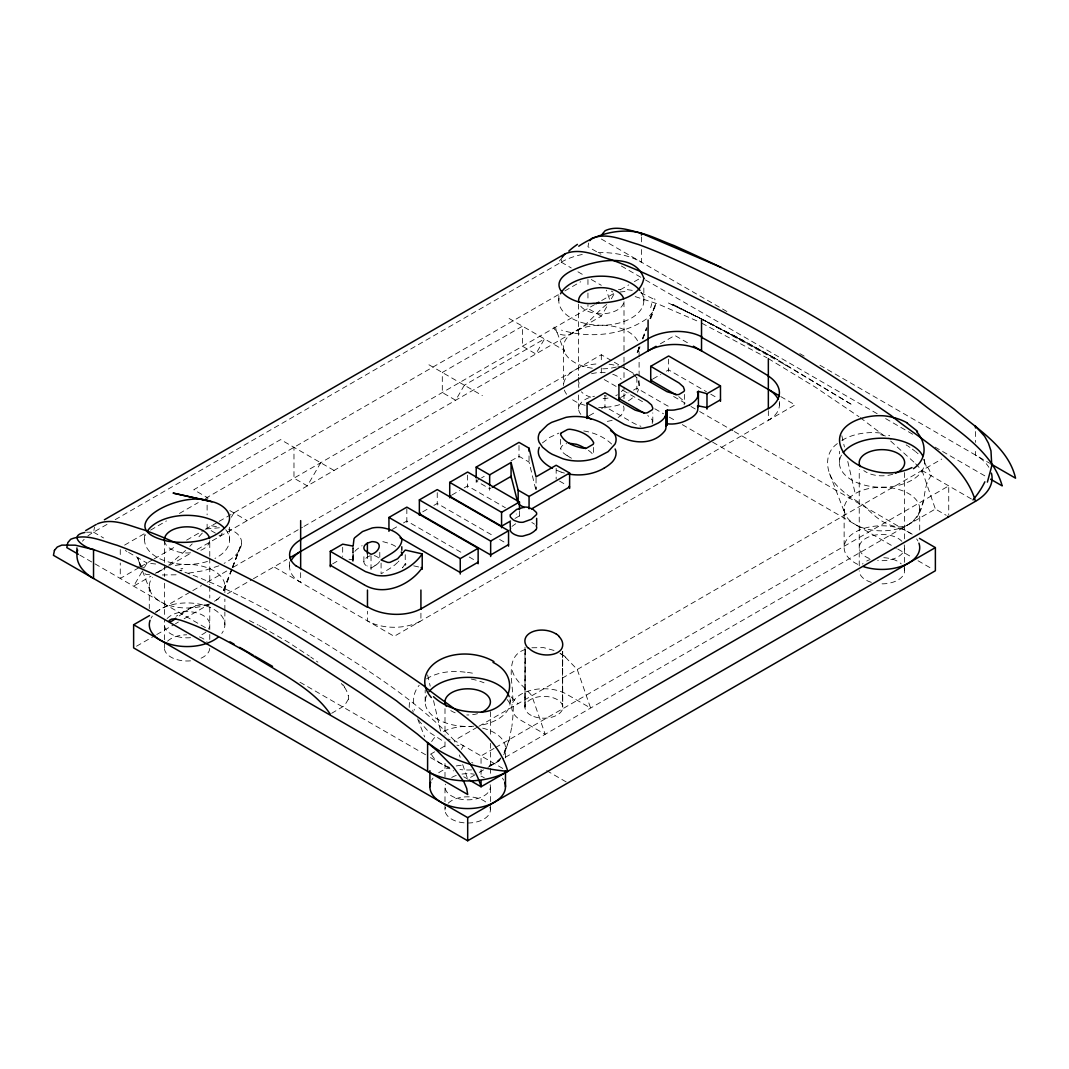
<?xml version="1.0" encoding="UTF-8"?>
<svg xmlns="http://www.w3.org/2000/svg" width="1069" height="1069" viewBox="0 0 1069 1069"><rect width="100%" height="100%" fill="white"/><g stroke="black" fill="none" stroke-linecap="round" stroke-linejoin="round"><path stroke-width="0.75" stroke-dasharray="5 3.75" d="M164.385 647.948L164.385 641.347M164.385 639.69L164.385 619.82M209.765 639.476L209.765 631.204M209.765 629.561L209.765 604.626M224.864 624.857L224.864 611.962M224.864 610.359L224.864 599.068M224.864 592.627L224.864 586.173L224.062 590.649A37.789 21.821 0 0 0 210.967 569.269A37.789 21.821 0 0 0 172.069 566.156M444.998 809.968L444.998 803.354M444.998 801.697L444.998 786.824M490.377 809.754L490.377 803.14M490.377 801.483L490.377 786.61M505.477 757.854L505.477 748.193L504.675 752.656L509.165 739.948L511.824 726.506M536.05 489.589L536.05 487.277M578.623 408.799L578.623 393.913M624.002 398.657L624.002 387.085M639.102 385.709L639.102 377.651M639.102 376.034L639.102 358.302M639.102 356.685L639.102 347.024A37.789 21.821 0 0 1 637.324 353.639M859.235 565.848L859.235 469.451M904.615 570.592L904.615 563.978M904.615 562.321L904.615 547.448M919.714 529.983L919.714 509.031L918.912 513.508C926.275 501.802 922.467 486.555 931.166 475.745A49.441 28.542 0 0 0 927.585 467.247M425.168 701.772L425.195 690.093M525.173 649.311L525.026 706.275L524.999 647.173M562.722 651.342L562.641 706.088L562.481 651.302M144.556 539.765L144.582 533.431M524.946 707.357L525.16 649.418M839.406 462.61L839.472 451.318M558.793 300.603L558.833 295.725M363.888 561.693L363.914 553.488M652.25 423.538L652.317 420.023L647.774 415.507M684.467 394.408L684.173 404.857M353.171 559.715L353.104 555.372A22.061 12.734 0 0 1 354.801 551.47L355.336 550.869A26.538 15.327 0 0 1 356.512 549.693L360.026 546.994A54.679 31.576 0 0 1 362.137 545.671M352.944 557.23L353.117 548.344M567.131 455.688C564.445 453.791 558.659 450.423 561.519 446.521A11.893 6.868 0 0 1 566.637 443.635M639.102 347.024L638.3 351.487L640.01 346.81M87.765 536.077A56.697 32.738 0 0 1 93.537 532.175L94.526 527.231M115.185 519.668L561.225 262.159L561.719 259.687M588.685 243.01L587.95 246.725L600.952 254.235M348.4 699.206L344.459 705.7L331.056 713.664M923.522 500.345C921.01 509.432 917.122 519.347 908.65 524.465A30.266 23.451 90 0 1 899.136 526.897C884.624 526.189 873.32 515.124 863.725 505.316C855.721 500.305 847.129 495.655 840.368 488.814C826.858 477.99 821.353 454.779 837.521 443.475M509.165 739.948L503.806 753.511M642.83 339.02L646.798 328.116M650.193 318.762L655.858 303.182L654.014 310.438L647.614 318.041M224.062 590.649L232 569.229M232.561 567.692L241.621 543.212C241.928 535.823 234.939 530.865 228.485 529.182M638.915 347.959L636.576 354.146L639.062 347.973M642.429 338.699L646.504 327.889M650.019 318.629L655.858 303.182M231.692 569.029L222.927 591.812L231.946 568.962M232.28 567.505L241.621 543.212C240.792 552.807 231.933 559.087 224.156 563.323M232.548 567.439L239.135 550.695M642.736 338.699L647.012 327.889M650.687 318.629L653.747 310.905M141.977 571.715L133.625 586.173L150.943 576.178M144.475 567.372L146.987 563.029L158.666 564.352M222.152 533.137L220.481 536.037L218.811 535.061M231.345 517.222L233.844 512.893M320.7 462.743L307.337 485.887L293.975 478.177L293.975 447.31M197.137 549.506L601.312 316.157L607.994 304.585M611.334 298.799L614.675 293.013L611.334 291.089M461.407 749.449L463.478 745.761A49.441 28.542 0 0 1 456.904 745.173M402.853 567.318L405.231 563.924L407.356 564.405M500.92 757.827L494.96 763.279L487.558 765.938M398.269 561.759L398.884 561.065M202.322 533.084L196.963 538.896M606.671 304.478C594.752 312.883 573.772 344.058 557.176 332.633M192.206 543.88L189.774 546.339M542.411 442.94L549.573 437.462L558.9 433.105M397.628 562.441L394.702 565.033A74.175 42.827 0 0 1 390.011 568.374L381.78 573.452M185.632 550.428L169.864 564.245A30.266 7.817 -40.9 0 1 168.675 565.154M511.984 526.429L515.245 524.051A30.787 17.772 0 0 1 515.766 523.757M646.464 318.976C622.158 335.506 589.42 338.579 561.546 330.147M190.376 608.061L177.053 617.428M374.885 565.742L375.914 565.073M189.587 608.622L191.191 607.539L176.171 616.225M374.751 565.822L371.023 568.173L367.148 565.942M841.851 440.415C853.463 433.466 867.534 431.595 880.829 433.065M86.589 532.242L93.537 532.175L107.969 523.837M124.592 545.11L144.796 533.431M150.582 530.104L166.457 520.937M179.445 513.441L198.206 502.604M205.422 498.435L559.087 294.256M564.86 290.915L580.734 281.748M139.023 567.626L120.262 578.463L120.262 563.029M140.467 566.797L153.468 559.301M154.203 558.86L176.559 545.965M186.661 540.126L203.979 530.13M205.422 529.289L218.423 521.792M219.158 521.365L594.471 304.678M601.687 300.523L614.675 293.013M620.301 289.766L628.746 284.902M634.371 281.641L641.4 277.593L618.283 264.243M156.715 572.837L168.274 566.182M169.717 565.341L191.364 552.847M155.272 612.256L191.364 591.411M192.808 590.582L201.466 585.585M207.239 582.244L227.456 570.579M233.229 567.251L302.514 527.244M303.957 526.416L601.312 354.734L612.884 361.416M136.511 646.224L155.272 635.4M156.715 634.558L174.047 624.563M175.49 623.735L178.376 622.064M184.149 618.724L213.012 602.061M214.455 601.232L221.684 597.063M227.456 593.723L251.99 579.558M253.433 578.73L286.906 559.394M660.388 343.777L674.806 335.452L689.117 343.71M332.606 563.871L339.581 559.849M392.296 529.409L399.004 525.534M403.481 522.955L406.835 521.017L463.652 553.822M422.709 511.851L429.431 507.975M433.894 505.396L437.248 503.459L492.956 535.609M451.96 494.974L459.79 490.444M464.253 487.865L467.621 485.927L505.423 507.762M478.872 479.42L476.199 480.97L489.655 488.747L491.005 487.972M481.544 477.883L484.217 476.333M510.969 460.899L518.999 456.263L529.035 462.062L535.622 488.947M589.3 415.667L596.021 411.792M601.606 408.572L604.96 406.634L634.331 423.565L640.892 426.331M621.169 397.28L629.013 392.737M633.503 390.158L636.87 388.207L665.666 404.83A39.887 23.024 0 0 0 669.541 406.781L671.519 407.556M652.972 378.907L660.802 374.391M666.388 371.17L668.633 369.874L706.435 391.708M514.991 518.452L519.467 515.859L516.233 513.989M430.419 754.273L434.629 751.841M440.254 748.594L447.296 744.532M477.415 727.134L454.325 740.47C416.937 700.796 370.195 671.546 324.388 642.669C277.993 615.169 230.65 588.297 179.632 570.312M478.859 726.305L941.709 459.082M494.038 748.407L481.05 755.903L481.05 765.551M495.481 747.565L948.737 485.887L948.737 514.817M470.574 777.377L477.79 773.208M479.233 772.379L486.448 768.21M487.892 767.382L503.78 758.215M505.223 757.373L935.375 509.031L946.225 515.298M155.259 573.291L160.35 570.752A30.266 7.817 -40.9 0 0 164.96 567.826M218.891 565.822L203.832 570.672L188.171 573.198M525.213 649.511C501.281 656.954 516.287 689.545 511.931 705.193M195.293 605.682L203.016 604.707L212.303 605.963M206.01 528.955L219.386 527.765M531.894 647.761L543.68 647.64L554.985 650.7M176.104 574.801L161.553 574.975M149.687 574.788L145.678 574.253L143.005 571.915M627.303 289.632L633.463 290.568M467.474 672.334L472.565 673.176M583.781 430.954C594.23 432.571 604.546 437.021 612.123 444.53M349.015 559.234L352.81 559.929M211.568 525.748L219.733 527.351M413.716 565.848L420.09 567.292M635.16 296.594L658.304 304.104L698.872 321.742M561.145 472.11L554.771 469.505M640.638 292.665L653.64 299.106M888.646 435.283L889.689 435.724M699.66 318.001L668.245 302.928L700.182 318.362M701.638 319.056L745.641 342.12L673.163 304.491L699.968 318.054M472.832 762.999L471.696 762.451M701.865 323.226L766.954 357.808M249.384 620.581L258.27 625.111M701.451 318.803L786.731 365.692L783.417 363.781L852.421 405.004L774.784 358.088L737.73 337.523L699.34 317.987L741.739 339.688L777.738 359.799L704.15 320.152M441.697 740.256L428.896 732.078L419.783 721.802M259.259 625.632L261.237 626.675M262.226 627.209L287.628 641.841L309.302 656.019M601.312 239.015L729.325 312.923M799.799 353.612L805.558 356.926M819.936 365.237L989.653 463.224M645.516 279.958L878.758 414.625M885.626 418.594L915.812 436.018M935.014 447.109L986.299 476.707M561.225 262.159L571.247 267.945M577.928 271.807L582.939 274.693M591.291 279.517L601.312 285.303M915.652 463.826L922.012 470.454L972.122 499.383M780.758 396.612L795.069 404.884L394.194 636.322L273.931 566.891M601.312 316.157L587.95 308.447L587.95 304.585M710.765 394.194L717.246 397.935M614.328 362.244L621.557 366.426M623 367.255L633.129 373.108M673.617 396.479L685.189 403.16M690.975 406.501L698.204 410.67M699.647 411.512L732.906 430.713M734.363 431.555L912.231 534.246M509.111 318.468L562.561 349.336M604.199 379.548L617.214 387.058M623 390.399L644.701 402.933M654.816 408.772L663.502 413.783M669.288 417.124L676.517 421.293M682.303 424.634L711.219 441.337M712.662 442.165L896.33 548.21M897.773 549.038L912.231 557.39M918.017 560.731L932.489 569.082M428.936 364.77L482.386 395.624M559.515 481.077L566.249 484.965M499.637 539.471L506.332 543.333M334.062 470.454L280.613 439.6L193.756 489.749L208.201 498.087M469.224 557.029L475.905 560.891M229.875 510.594L247.206 520.603M215.47 533.137L207.119 528.313L207.119 522.527M546.687 770.655L566.49 782.094M93.537 532.175L103.559 537.961M125.273 550.495L126.944 551.457M128.614 552.419L146.987 563.029M502.764 768.437L454.325 740.47L455.153 742.888M79.814 555.105L206.705 628.372M300.001 682.236L427.6 755.903M430.486 757.574L453.603 770.909M463.719 776.749L468.048 779.261M768.344 358.596L815.38 387.192L858.955 416.696M560.143 653.333L563.897 655.938M906.178 444.904L907.447 445.733M560.103 653.386L563.39 655.551M908.075 446.147L909.933 447.417M310.732 657.021L313.605 659.065M588.404 450.356L588.925 450.73A32.11 18.534 0 0 1 591.705 453.056L593.455 455.635M678.735 396.639L683.051 400.354L684.494 403.467M143.994 568.133L141.415 566.249A49.441 28.542 0 0 1 137.834 557.751L138.382 559.394M316.464 661.136L317.894 662.179M912.338 449.127L915.211 451.305M860.251 417.658L883.315 435.15M534.527 524.184L533.551 523.489A19.63 11.331 0 0 0 532.843 523.062A17.211 9.942 0 0 0 531.841 522.527M890.718 441.123L914.583 462.717M915.759 451.759L916.841 452.655M917.362 453.109L918.057 453.724M565.367 657.168L577.26 669.501L590.622 708.066L566.57 694.182A32.123 18.547 0 0 0 521.137 694.182A32.123 18.547 0 0 0 521.137 720.412L545.19 734.296L531.827 695.732C524.812 686.766 512.933 679.937 511.784 667.497M511.022 696.814L517.957 703.736M343.015 684.775L344.699 687.1M923.643 459.75L924.752 461.367M419.422 721.228L418.714 720.052M139.064 562.08L140.694 566.223M829.557 473.674L844.938 513.508L844.136 509.031L844.136 547.488M417.645 718.796L424.647 736.942M142.458 570.873L150.088 590.649L149.286 586.173L149.286 608.608M557.096 332.486L564.325 351.487L563.523 347.024L563.523 385.481M609.53 299.226L606.35 290.193M140.948 566.77L138.663 560.209M141.242 567.599L137.834 557.751M922.012 470.454L935.375 509.031M459.336 754.941L460.178 757.346M462.677 764.576L467.688 779.047M414.425 710.123L414.171 709.228M841.837 435.738L844.43 446.989M847.77 461.461L855.2 493.597M427.6 674.9L430.192 686.151M433.533 700.609L440.588 731.156M348.427 695.652L348.561 697.416A11.826 10.436 -27.6 0 1 348.334 699.206M652.812 421.974L652.798 412.848M510.167 698.792L510.207 702.026M562.508 652.905L562.762 707.157M924.431 459.79L924.444 462.864M975.462 431.555L975.462 442.392M975.462 451.412L975.462 455.02A56.697 32.738 0 0 1 988.838 467.273M904.615 472.565L904.615 539.123M779.408 401.543L779.408 404.991M768.344 410.67L768.344 420.304A37.803 21.821 0 0 0 779.007 401.677M668.633 359.077L668.633 371.411M643.832 288.002L643.832 300.857M641.4 236.89L641.4 242.302M641.4 249.518L641.4 262.159A56.697 32.738 0 0 0 596.689 252.685M636.87 377.41L636.87 389.757M624.002 350.498L624.002 300.576A22.69 13.095 0 0 1 603.731 313.738A22.69 13.095 0 0 1 579.104 303.329M624.002 357.153L624.002 362.137M624.002 363.807L624.002 378.787M604.96 395.824L604.96 408.171M601.312 354.734L601.312 361.349M601.312 367.963L601.312 374.578M593.629 447.417L593.629 454.365M587.95 279.517L587.95 287.227M587.95 293.013L587.95 300.736M578.623 304.117L578.623 375.673M578.623 377.33L578.623 385.655M560.637 439.346L560.637 448.592M556.161 468.342L556.161 479.139M536.05 478.017L536.05 489.201M529.035 455.888L529.035 463.599M519.467 511.236L519.467 517.409M518.999 445.466L518.999 457.813M490.377 711.727L490.377 736.688M490.377 743.343L490.377 766.633M490.377 768.304L490.377 776.615M489.655 487.197L489.655 490.283M481.05 769.399L481.05 777.123M476.199 479.433L476.199 482.52M467.621 475.13L467.621 487.464M444.998 708.613L444.998 735.231M444.998 741.886L444.998 750.211M444.998 763.52L444.998 776.829M437.248 492.649L437.248 504.996M420.919 613.178L420.919 620.889A37.803 21.821 0 0 1 367.469 620.889L367.469 611.254M406.835 508.67L406.835 522.554M405.231 554.677L405.231 565.474M381.085 563.082L381.085 573.879M379.789 552.312L379.789 557.871M371.023 555.84L371.023 569.724M367.389 553.942L367.389 558.579M353.171 547.381L353.171 561.265M352.81 547.582L352.81 561.479M342.681 547.248L342.681 556.508M300.656 572.677L300.656 582.324A37.803 21.821 0 0 1 289.993 563.684M289.592 561.8L289.592 566.891M229.594 527.177L229.594 540.019M209.765 556.374L209.765 539.725A22.69 13.095 0 0 1 199.823 550.709M209.765 558.031L209.765 584.663M209.765 586.32L209.765 597.972M207.119 497.459L207.119 499.383M207.119 505.169L207.119 514.817M164.385 539.939L164.385 563.243M164.385 564.9L164.385 576.552M164.385 583.206L164.385 618.149M120.262 549.533L120.262 557.243M209.751 648.389A22.69 13.095 0 0 1 198.901 659.079M190.576 660.842A22.69 13.095 0 0 1 164.813 645.382M167.592 641.173A22.69 13.095 0 0 1 186.714 634.799M199.449 636.91A22.69 13.095 0 0 1 206.958 641.587M167.098 618.55A22.69 13.095 0 0 1 196.215 612.737A22.69 13.095 0 0 1 208.522 629.04M206.05 631.939A22.69 13.095 0 0 1 198.887 635.921M190.576 637.685A22.69 13.095 0 0 1 164.653 622.826M489.896 807.202A22.69 13.095 0 0 1 467.861 823.01A22.69 13.095 0 0 1 445.426 807.402M448.205 803.193A22.69 13.095 0 0 1 487.01 803.033M490.123 784.686A22.69 13.095 0 0 1 467.287 799.839A22.69 13.095 0 0 1 445.452 784.205M451.719 777.457A22.69 13.095 0 0 1 456.957 775.212M462.008 774.063A22.69 13.095 0 0 1 473.995 774.156M480.997 776.121A22.69 13.095 0 0 1 484.351 777.831M904.133 568.04A22.69 13.095 0 0 1 878.771 583.727M871.342 582.338A22.69 13.095 0 0 1 859.235 570.806M862.442 564.031A22.69 13.095 0 0 1 863.044 563.483M866.678 561.051A22.69 13.095 0 0 1 870.166 559.541M883.796 557.697A22.69 13.095 0 0 1 901.247 563.884M904.16 544.896A22.69 13.095 0 0 1 877.676 560.45M869.431 558.512A22.69 13.095 0 0 1 866.571 537.948A22.69 13.095 0 0 1 901.835 541.275M623.521 406.033A22.69 13.095 0 0 1 617.481 417.926M612.176 420.237A22.69 13.095 0 0 1 603.718 421.761M580.841 414.384A22.69 13.095 0 0 1 594.524 396.238M604.292 395.757A22.69 13.095 0 0 1 606.497 395.984M622.759 389.878A22.69 13.095 0 0 1 621.423 391.668M617.481 394.782A22.69 13.095 0 0 1 615.838 395.65M608.061 398.082A22.69 13.095 0 0 1 600.377 398.67M590.743 397.16A22.69 13.095 0 0 1 581.376 391.815M578.904 387.566A22.69 13.095 0 0 1 580.373 380.551M591.545 373.762A22.69 13.095 0 0 1 606.537 372.827M612.751 374.257A22.69 13.095 0 0 1 621.223 379.268M395.624 546.419A33.593 19.402 0 0 0 389.811 543.573L383.504 541.796A19.202 11.091 0 0 0 381.219 541.489M402.759 567.305A50.844 29.357 0 0 1 402.345 567.866M564.459 473.099A37.923 21.888 0 0 1 561.145 472.097M367.095 557.216A14.138 8.164 0 0 1 367.91 556.749L369.353 556.107A5.719 3.301 0 0 1 370.061 555.867M374.244 555.639A5.719 3.301 0 0 1 375.179 555.84L376.702 556.575A12.334 7.122 0 0 1 377.544 557.056L378.52 557.764A7.563 4.37 0 0 1 379.522 558.98M379.548 561.425A10.757 6.214 0 0 1 379.041 562.281L378.533 562.882A21.313 12.307 0 0 1 375.887 565.06M366.132 565.595A10.65 6.147 0 0 1 367.242 557.296M571.461 458.227A48.052 27.741 0 0 1 567.251 455.635M190.496 608.261A11.746 6.748 -36 0 1 192.086 607.286M192.193 607.62A13.857 8.605 -36.6 0 1 195.253 606.257M341.305 683.479A103.987 86.442 -61.2 0 1 342.641 685.149M344.472 687.287A29.291 24.734 -50.3 0 1 348.24 695.732M190.576 552.82A22.69 13.095 0 0 1 164.867 542.491M477.549 713.691A22.69 13.095 0 0 1 466.752 714.974M455.194 712.809A22.69 13.095 0 0 1 449.555 709.736M892.775 474.235A22.69 13.095 0 0 1 863.792 470.574M225.746 529.689A42.519 24.547 0 0 1 214.922 558.446M207.453 561.439A42.519 24.547 0 0 1 161.593 559.541A42.519 24.547 0 0 1 145.531 534.674M510.1 700.142A42.519 24.547 0 0 1 479.66 725.45M473.741 726.198A42.519 24.547 0 0 1 427.854 693.313M924.017 459.242A42.519 24.547 0 0 1 877.382 487.143A42.519 24.547 0 0 1 842.091 454.165M641.146 292.158A42.519 24.547 0 0 1 604.346 325.217A42.519 24.547 0 0 1 559.768 295.512M220.12 596.769A37.789 21.821 0 0 1 213.8 601.606M208.495 604.159A37.789 21.821 0 0 1 163.063 603.023A37.789 21.821 0 0 1 152.386 577.514M158.052 572.196A37.789 21.821 0 0 1 165.655 568.2M180.888 568.761A29.13 9.434 -3.6 0 1 182.799 568.414M182.077 570.058A55.147 12.801 -13.7 0 1 180.541 570.298M138.85 566.557A38.163 7.603 16.7 0 1 139.892 565.715M557.123 332.673A139.17 35.932 -40.9 0 1 555.693 327.061M555.506 330.241A51.566 10.53 2.1 0 1 554.089 327.02M616.319 367.041A37.789 21.821 0 0 1 601.312 368.845M592.32 368.217A37.789 21.821 0 0 1 563.67 345.033A37.789 21.821 0 0 1 599.148 325.23A37.789 21.821 0 0 1 638.3 342.548M155.927 612.39A37.789 21.821 0 0 1 205.368 605.655A37.789 21.821 0 0 1 221.764 633.423M151.063 618.136A37.789 21.821 0 0 1 152.386 616.091M482.694 728.163A37.789 21.821 0 0 1 503.699 754.808M500.733 758.776A37.789 21.821 0 0 1 489.108 766.166M471.589 769.894A37.789 21.821 0 0 1 459.937 769.546M449.354 767.261A37.789 21.821 0 0 1 430.7 752.656M431.676 741.565A37.789 21.821 0 0 1 436.54 735.819M443.475 731.437A37.789 21.821 0 0 1 471.589 726.479M413.716 703.135A52.047 34.529 13.5 0 1 419.208 685.242M426.464 678.922A52.047 34.529 13.5 0 1 467.46 672.535M409.267 707.451A29.13 18.106 41.2 0 1 410.055 701.117M450.236 739.975A38.163 2.659 25 0 1 448.205 739.013M413.222 712.195A55.16 42.346 20.2 0 1 412.701 710.137M471.335 679.069A51.272 37.428 10 0 1 484.043 682.81M507.08 699.473A51.272 37.428 10 0 1 511.57 706.729M513.307 706.395A139.17 107.809 90 0 1 511.877 726.519M431.676 780.143A37.789 21.821 0 0 1 432.998 778.098M438.664 772.78A37.789 21.821 0 0 1 449.354 767.689M456.222 765.965A37.789 21.821 0 0 1 463.786 765.057M502.377 778.098A37.789 21.821 0 0 1 503.699 780.143M880.589 434.695A29.13 26.404 23.4 0 1 887.845 437.021M924.324 461.674A38.163 30.293 -49.9 0 1 926.636 467.701M888.62 438.143A55.16 39.713 23.8 0 1 891.172 439.332M857.712 564.352A37.789 21.821 0 0 1 855.2 532.175A37.789 21.821 0 0 1 910.948 533.618M916.614 538.936A37.789 21.821 0 0 1 917.937 540.981M651.662 303.623A29.13 8.418 -57.7 0 1 650.687 307.631M654.682 298.692A55.147 18.494 -22.2 0 1 654.936 299.854M619.98 292.064A38.163 28.208 -34.3 0 1 626.675 291.583M618.47 289.405A49.441 28.542 0 0 1 620.247 289.806M609.063 364.235A37.789 21.821 0 0 1 637.324 392.216M632.46 397.962A37.789 21.821 0 0 1 628.038 401.022M619.646 404.67A37.789 21.821 0 0 1 598.707 407.369M585.171 405.325A37.789 21.821 0 0 1 570.165 397.962M566.623 394.261A37.789 21.821 0 0 1 564.325 390.065M563.724 383.343A37.789 21.821 0 0 1 597.411 363.888M82.46 541.208A56.697 32.738 0 0 1 84.17 539.324M561.225 262.159A56.697 32.738 0 0 1 583.714 254.181M559.381 261.05A71.302 60.88 -28.3 0 1 565.474 254.222M564.044 655.805A28.449 23.451 9.6 0 1 565.514 657.047M464.347 385.214L455.661 400.247L442.299 392.537L442.299 372.48L522.474 326.192L522.474 346.249L535.836 353.959L544.522 338.913L464.347 385.214M859.743 526.696A37.789 21.821 0 0 0 919.514 511.289A37.789 21.821 0 0 0 866.505 489.108A37.789 21.821 0 0 0 859.743 526.696M533.819 716.551A18.908 10.917 0 0 0 562.748 707.691A18.908 10.917 0 0 0 534.994 697.656A18.908 10.917 0 0 0 533.819 716.551"/><path stroke-width="1.5" d="M505.477 786.878L505.477 770.749M987.382 482.119L991.778 465.884L990.976 450.864L988.437 443.194L984.669 436.352L975.462 426.143L975.462 427.947M539.284 447.35C535.141 456.797 545.056 464.467 552.432 468.302M353.171 545.831L353.986 538.896A19.082 11.024 0 0 1 354.748 537.707L362.525 531.56L372.172 527.979A18.841 10.877 0 0 1 376.315 527.485A19.269 11.118 0 0 1 378.439 527.445A19.055 11.011 0 0 1 382.702 527.779C389.557 529.075 397.16 531.734 401.156 537.814A17.719 10.222 0 0 1 401.864 540.5C400.367 550.695 388.167 554.664 381.085 559.996L387.646 562.388A6.548 3.782 0 0 0 390.078 562.347L397.641 558.78L405.231 550.041L422.215 553.889C414.131 565.661 400.407 573.839 386.243 575.67A23.09 13.336 0 0 1 382.355 575.844A21.995 12.694 0 0 1 376.047 575.282L365.464 571.608L330.281 551.323L330.281 566.757M562.214 257.215L565.06 253.847C580.186 247.433 596.783 255.678 611.468 259.82C635.267 268.506 658.183 279.356 680.9 290.487C712.849 306.429 744.799 322.464 775.559 340.623C814.885 364.235 853.343 389.303 891.025 415.467C920.663 440.027 964.385 461.928 975.462 501.321L481.05 786.757L469.358 780.009M589.888 240.659L591.785 238.414C606.911 232.013 623.508 240.258 638.193 244.4C661.992 253.072 684.908 263.923 707.625 275.054C739.574 290.995 771.524 307.044 802.284 325.19C841.61 348.801 880.068 373.869 917.75 400.033C947.388 424.593 991.11 446.508 1002.188 485.887L990.629 479.219M602.301 234.058L605.148 230.704C616.693 225.171 629.828 230.423 641.4 233.283L721.201 267.437M535.569 529.997L534.126 531.333A28.222 16.289 0 0 1 529.449 534.179L522.835 536.144A8.164 4.717 0 0 1 521.231 536.197L520.697 536.17A9.474 5.465 0 0 1 517.637 535.663L515.378 534.861A15.701 9.06 0 0 1 511.249 532.148L510.501 530.986A9.327 5.385 0 0 1 510.621 528.166M578.743 246.191C594.538 235.527 613.98 229.367 633.102 231.532C647.453 233.496 660.548 240.659 674.004 245.536C733.254 272.181 791.514 301.498 846.421 336.334C883.007 359.678 919.621 383.143 954.31 409.28C976.946 429.07 1008.348 446.936 1015.55 478.177L991.097 464.053M367.389 543.146L366.279 543.867A11.305 6.534 0 0 0 363.901 547.528L363.914 548.156A9.394 5.425 0 0 0 365.264 550.709L371.023 554.29C378.306 553.074 383.878 542.571 373.602 541.716A4.944 2.86 0 0 0 371.758 541.676L367.389 543.146L367.389 553.942M604.399 467.981C593.896 474.222 581.108 476.199 569.122 474.115M85.64 530.598L96.21 524.491M104.388 519.775L565.314 253.687M595.914 303.85L598.8 302.18M919.474 538.415L935.375 547.609L935.375 570.752L467.688 840.769L133.625 647.894L133.625 624.75L149.5 615.584M300.656 539.498L648.081 338.913M175.717 618.189C169.891 624.109 166.149 621.196 171.788 619.071C174.715 618.657 177.668 619.432 180.487 620.167C203.965 627.69 225.425 640.331 246.939 652.09C274.466 670.276 312.576 687.34 330.214 714.145M289.793 557.737L656.059 346.276M330.281 551.323L342.681 544.174L352.81 546.045M388.942 531.346L388.942 517.463L406.835 507.134L478.137 548.29L478.137 563.724M419.355 515.325L419.355 499.904L437.248 489.575L508.55 530.732L508.55 546.165M449.715 497.807L449.715 482.373L467.621 472.044L519.467 501.976L519.467 509.699M476.199 477.883L476.199 467.086L518.999 442.379L529.035 448.178L536.05 476.854L556.161 465.256L569.617 473.019L569.617 488.453M587.068 418.5L587.068 403.08L604.96 392.737L635.227 410.149L645.115 413.022A6.334 3.661 0 0 0 647.373 412.728L652.13 409.841A8.418 4.864 0 0 0 652.798 408.104L651.542 404.977L647.333 401.303L618.924 384.68L618.924 400.113M618.924 384.68L636.87 374.324L667.123 391.735L676.904 394.675A6.08 3.514 0 0 0 679.136 394.394L683.879 391.481A8.365 4.837 0 0 0 684.467 390.051L683.372 386.858L679.002 382.956L650.727 366.32L650.727 381.753M650.727 366.32L668.633 355.99L720.479 385.922L720.479 401.356M331.056 564.766L330.281 565.22L363.727 584.529M420.478 513.147L419.355 513.788L490.658 554.958L508.55 544.615M450.837 495.615L449.715 496.257L501.575 526.202L510.528 521.031M588.191 416.322L587.068 416.963L590.983 419.222M620.047 397.922L618.924 398.563L644.326 413.249M651.849 379.562L650.727 380.203L675.047 394.261A84.945 49.04 0 0 1 675.929 394.808M476.199 467.086L489.655 474.85L511.076 462.489L518.158 490.15L518.158 502.497M492.341 487.197L511.076 476.373L517.717 502.31M720.479 385.922L706.983 393.713L698.404 391.361L697.349 391.962A18.895 10.904 0 0 1 697.282 397.721L696.828 398.563A29.237 16.877 0 0 1 689.746 404.75M689.799 404.79L681.381 408.545L674.312 410.002A19.162 11.064 0 0 1 668.659 410.068L665.813 410.763L665.813 426.184M449.715 482.373L501.575 512.305L519.467 501.976M518.158 490.15L529.061 496.444L569.617 473.019M697.549 405.739L706.983 407.61L720.479 399.806M531.6 508.871L569.617 486.916L568.775 486.422M388.942 517.463L460.245 558.619L478.137 548.29M419.355 499.904L490.658 541.061L508.55 530.732M478.137 562.174L460.245 572.516L400.087 537.774M420.919 608.929L768.344 408.345M133.625 624.75L467.688 817.625L935.375 547.609M911.991 467.581C890.076 478.458 860.411 472.151 844.35 453.777C824.012 423.297 873.4 409.614 894.873 418.206M97.373 523.863C112.499 517.449 129.095 525.694 143.78 529.836C167.579 538.522 190.496 549.372 213.212 560.503C245.162 576.445 277.112 592.48 307.872 610.64C347.198 634.251 385.655 659.319 423.337 685.483C452.975 710.043 496.697 731.944 507.775 771.337A56.697 32.738 0 0 1 427.6 771.337L427.6 742.447C450.156 760.62 479.326 768.878 507.775 771.337M84.892 532.442C66.478 535.943 85.293 548.263 93.537 549.586L93.537 578.463A56.697 32.738 0 0 1 77.649 550.121M569.096 443.194L576.552 444.33A35.237 20.338 0 0 1 581.857 446.548L583.995 447.657A73.293 42.319 0 0 1 585.598 448.579M210.005 501.267C180.046 489.415 107.849 528.193 168.434 541.355C188.638 544.161 213.132 541.863 227.122 525.307C235.274 513.24 221.336 502.991 210.352 501.348M209.31 501.12L173.084 493.09L212.05 501.749M421.146 567.532L422.215 567.773C409.988 585.211 383.905 596.729 364.128 584.756M296.18 565.889L367.469 607.326L367.469 590.035M701.531 337.31L735.084 355.777L768.344 375.874M907.207 423.204L917.536 431.328M493.009 662.379C523.275 677.238 508.67 714.186 476.948 712.048C461.407 712.208 445.065 707.464 433.506 696.694M693.42 346.196L779.314 395.784M947.909 516.26L948.737 516.741M587.068 403.08L624.443 424.473L631.525 427.132L638.447 428.281A17.665 10.196 0 0 0 643.017 428.201L651.021 426.411L657.903 423.204A28.676 16.556 0 0 0 665.292 416.375M518.839 504.434L524.291 507.575M78.371 554.276L66.812 547.609L67.801 542.651L70.648 539.297C85.774 532.883 102.37 541.128 117.055 545.27C140.854 553.956 163.771 564.806 186.487 575.937C218.437 591.879 250.387 607.914 281.147 626.073C320.473 649.685 358.93 674.753 396.612 700.917C426.25 725.477 469.972 747.378 481.05 786.757L481.05 780.971M230.022 641.828L234.138 644.206M239.63 647.373L253.353 655.297M254.716 656.099L272.555 666.388M610.573 430.526C625.565 443.02 651.529 447.911 664.865 430.834C667.256 428.188 664.223 422.496 669.528 424.005C674.739 424.273 679.964 423.217 684.748 421.186C690.641 418.54 699.674 414.05 697.549 406.314M615.143 448.993C617.695 454.272 614.702 460.311 610.439 463.679A50.002 28.863 0 0 1 604.386 467.968M768.344 358.596L768.344 408.732M706.983 393.713L706.983 409.146M701.531 320.019L701.531 350.873A37.803 21.821 0 0 0 648.081 350.873L648.081 320.019M698.404 391.361L698.404 406.781M667.23 409.935L667.23 425.368M641.4 233.283L641.4 235.086M536.665 518.331L536.665 525.28M529.035 448.178L529.035 451.265M529.061 496.444L529.061 508.791M511.076 462.489L511.076 477.923M510.207 522.661L510.207 527.284M501.575 512.305L501.575 527.739M490.658 541.061L490.658 556.495M489.655 474.85L489.655 485.66M467.688 817.625L467.688 840.769M460.245 558.619L460.245 574.053M429.898 770.629L429.898 786.65M422.215 553.889L422.215 569.309M420.919 590.035L420.919 609.317M401.797 546.767L401.797 550.241M300.656 520.603L300.656 568.815M76.928 547.929L76.928 551.537M768.344 389.45A37.803 21.821 0 0 1 778.165 399.312M291.075 560.811A37.803 21.821 0 0 1 300.656 551.457M401.81 555.346A20.445 11.799 0 0 0 401.85 554.891L401.77 553.528A16.837 9.715 0 0 0 401.289 551.965M536.17 525.748A9.554 5.519 0 0 1 535.743 530.05M647.961 338.86A37.816 21.407 -3.3 0 1 702.026 337.016M296.06 565.929A37.803 20.485 -2.9 0 1 300.937 539.645M420.839 608.876A37.816 22.208 3.3 0 1 367.963 607.045M768.197 375.967A37.816 23.09 3 0 1 768.664 408.545M665.88 410.75A20.779 12 0 0 1 665.172 416.349M164.466 541.221A22.69 13.095 0 0 1 184.683 526.897A22.69 13.095 0 0 1 209.591 538.495M481.344 712.355A22.69 13.095 0 0 0 481.892 691.656A22.69 13.095 0 0 0 456.824 690.427A22.69 13.095 0 0 0 445.078 703.242A22.69 13.095 0 0 0 446.388 706.355M895.581 473.193A22.69 13.095 0 0 0 896.129 452.494A22.69 13.095 0 0 0 871.061 451.265A22.69 13.095 0 0 0 859.316 464.08A22.69 13.095 0 0 0 860.264 466.592M578.703 302.073A22.69 13.095 0 0 1 598.359 287.775A22.69 13.095 0 0 1 623.681 298.705M147.241 531.306A42.519 24.547 0 0 1 184.042 515.405A42.519 24.547 0 0 1 224.396 528.126M429.016 691.696A42.519 24.547 0 0 1 472.231 677.492A42.519 24.547 0 0 1 509.232 696.681M431.341 697.549A42.76 29.317 4.7 0 1 438.931 660.361A42.76 29.317 4.7 0 1 493.958 661.591M843.254 452.548A42.519 24.547 0 0 1 884.958 438.25A42.519 24.547 0 0 1 922.721 455.822M895.007 417.939A42.934 29.438 4.7 0 1 907.434 423.017M916.627 431.676A42.68 29.892 13.9 0 1 913.447 468.69M560.517 293.815A42.519 24.547 0 0 1 598.279 276.243A42.519 24.547 0 0 1 639.984 290.527M218.223 637.111A37.789 21.821 0 0 1 172.203 644.807A37.789 21.821 0 0 1 150.088 620.287M504.675 782.294A37.789 21.821 0 0 1 467.688 808.578A37.789 21.821 0 0 1 430.7 782.294M918.912 543.132A37.789 21.821 0 0 1 904.347 565.167A37.789 21.821 0 0 1 863.592 566.69M984.87 481.812A71.302 50.069 -37.4 0 1 972.964 499.945M991.391 473.113A56.697 32.738 0 0 1 975.462 501.321M568.842 251.055A71.302 60.88 -28.3 0 1 577.42 244.387M556.455 634.211A18.908 12.16 6.4 0 0 525.801 637.271A18.975 12.253 7 0 0 528.246 648.255M528.687 648.095A19.042 12.187 9.4 0 0 561.265 649.444A19.148 12.868 9.7 0 0 559.167 636.683M556.508 634.171A19.536 13.175 6.5 0 1 559.381 636.589M643.832 278.354C639.863 299.708 611.107 303.182 593.282 303.275C575.229 306.162 541.448 287.24 570.111 271.526C588.845 261.558 634.305 249.879 643.832 278.354M54.439 550.375L53.45 555.319L467.688 794.481L466.699 788.387L463.852 781.733L453.269 767.048L437.328 750.972L417.444 734.122L394.995 717.058L359.585 692.338L307.191 658.116L267.784 633.783L230.744 613.072L184.296 589.193L149.754 572.409L114.69 557.136L93.35 549.519L75.258 545.177L61.828 545.11L57.285 547.007L54.439 550.375M510.421 514.71L510.247 515.352A8.565 4.944 0 0 0 510.554 517.209L512.879 519.587A17.839 10.302 0 0 0 514.804 520.697L518.893 522.073A8.779 5.064 0 0 0 522.086 522.3A8.418 4.864 0 0 0 523.182 522.22L531.4 519.267L536.504 514.577A8.245 4.757 0 0 0 536.384 512.439L532.843 509.165L527.739 507.294A8.552 4.944 0 0 0 524.532 507.107L516.621 509.419L510.421 514.71M539.832 432.411L539.324 433.386A30.306 17.505 0 0 0 538.268 438.343A31.201 18.013 0 0 0 539.19 442.339L542.544 447.203L548.317 451.933A62.029 35.812 0 0 0 552.339 454.365L563.029 458.815A36.199 20.899 0 0 0 571.02 460.525L572.182 460.659A31.362 18.106 0 0 0 585.972 460.498A35.29 20.378 0 0 0 595.861 458.08L608.087 451.679L614.969 444.143A30.199 17.438 0 0 0 616.078 439.212A30.694 17.719 0 0 0 615.196 435.243C609.236 424.62 596.555 419.703 585.184 417.284A33.045 19.082 0 0 0 574.654 416.496L572.904 416.549A31.535 18.2 0 0 0 566.062 417.338L551.804 422.308A55.561 32.083 0 0 0 547.435 424.941L539.832 432.411M561.292 432.918L561.065 433.252A7.817 4.517 0 0 0 560.637 434.629C564.432 442.887 575.162 446.909 583.768 448.285A7.937 4.583 0 0 0 586.734 448.005L593.148 444.316A8.058 4.65 0 0 0 593.616 442.606C589.433 434.402 578.73 430.286 569.911 429.27A8.058 4.65 0 0 0 567.492 429.538L561.292 432.918"/></g></svg>
